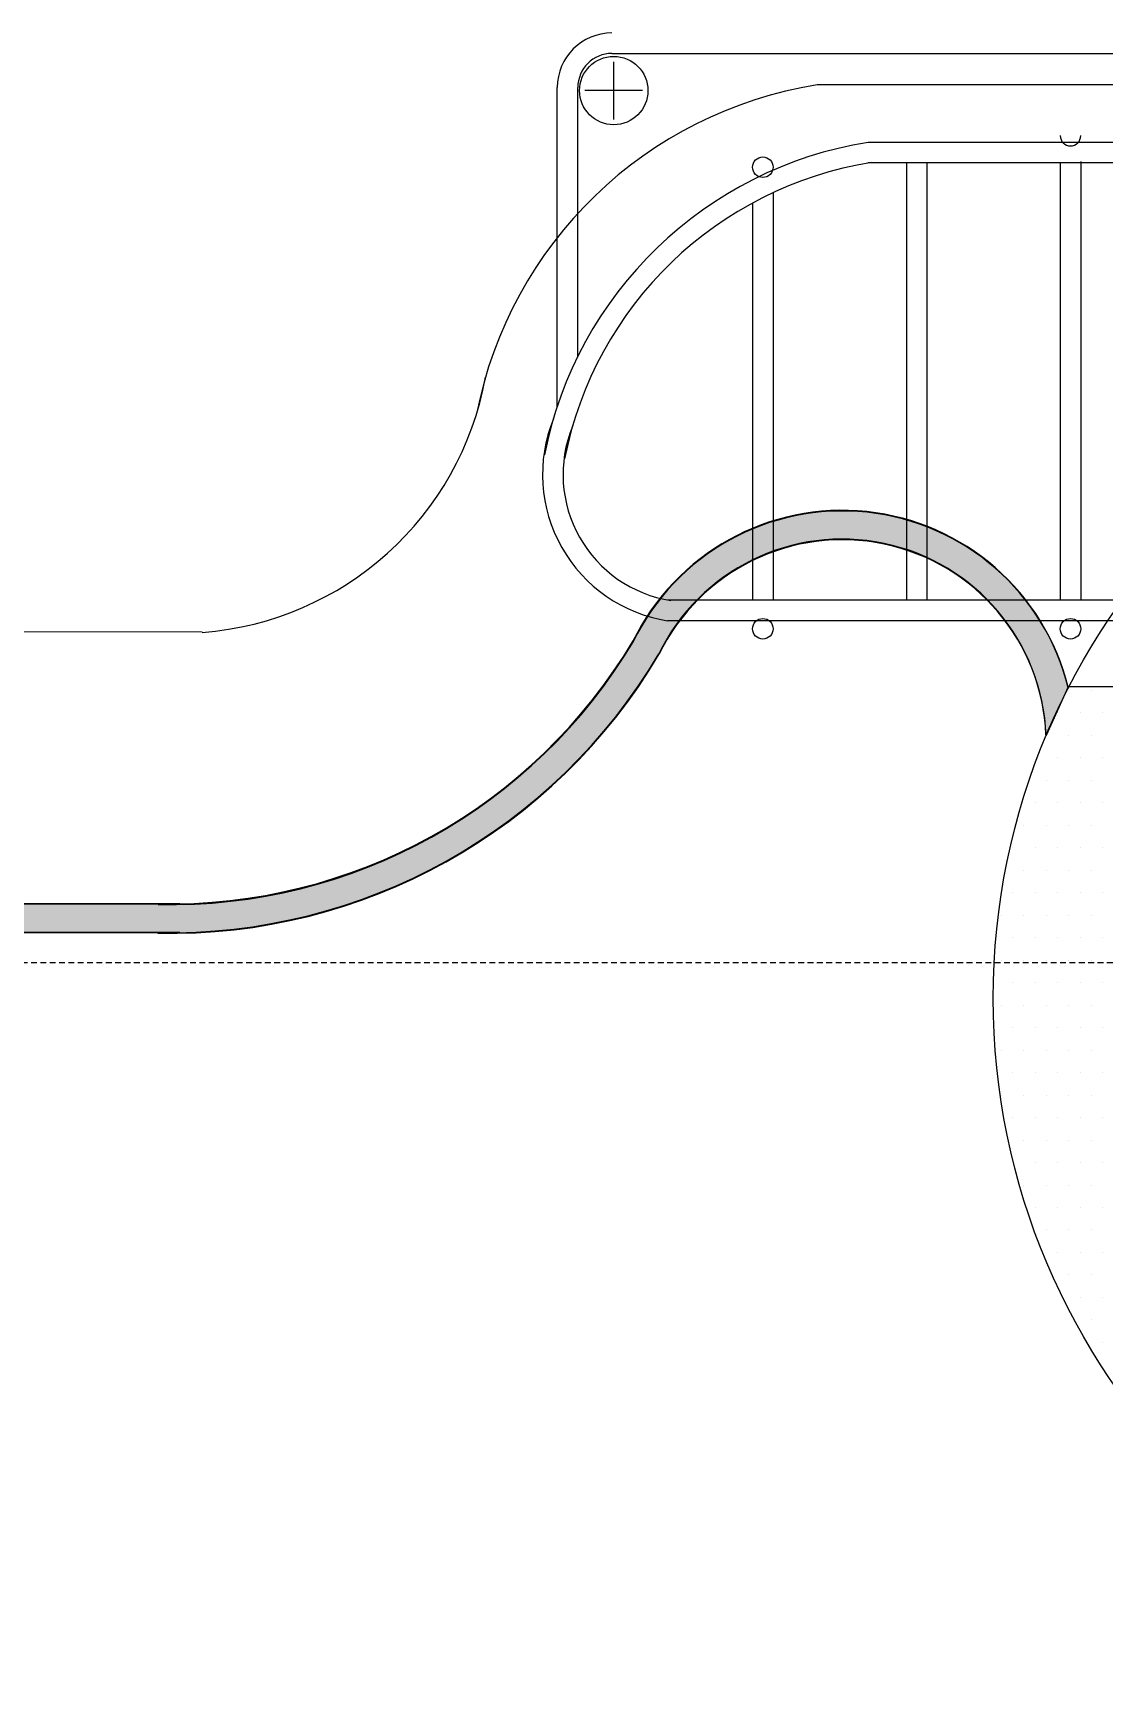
# Model space of a CAD drawing. Header units: inches. Extents: x 5877 to 13759, y 12099 to 29642.
# Drawn here: x 10806.7 to 10955.5, y 20807.5 to 21036.2 of the extents above; entities that cross this region are included whole.
import ezdxf

# ---------------------------------------------------------------- set-up
doc = ezdxf.new("R2010")
doc.units = ezdxf.units.IN
doc.header["$MEASUREMENT"] = 0
doc.linetypes.add('HID', pattern=[2.6, 1.6, -1])
doc.layers.add('A-FUR2', color=6, linetype='Continuous')

msp = doc.modelspace()

# ---------------------------------------------------------------- hatches: boundary and pattern name
at = {"layer": 'A-FUR2', "ltscale": 0.5}
msp.add_hatch(color=0, dxfattribs=at).paths.add_polyline_path([(10598.98, 20911.54), (10824.03, 20911.11, 0.271117), (10893.66, 20949.86, -0.780133), (10947.45, 20938.59), (10950.53, 20945.21, 0.701742), (10890.06, 20951.61, -0.259158), (10827.08, 20915.1), (10598.78, 20915.54, 0.198816), (10536.6, 20881.98), (10536.6, 20875.41, -0.213239)])

# ---------------------------------------------------------------- linework, layer by layer
at = {"color": 251}
for p, q in [((10950.53, 20945.21), (10947.45, 20938.59)), ((10827.08, 20915.1), (10598.78, 20915.54)), ((10827.08, 20911.1), (10598.77, 20911.54))]:
    msp.add_line(p, q, dxfattribs=at)
for centre, radius, start, end in [((10919.14, 20937.48), 32.33, 13.8456, 154.0813), ((10919.14, 20937.48), 28.33, 2.2454, 154.0813), ((10825.72, 20990.03), 74.94, 268.7391, 329.2146), ((10825.74, 20989.97), 78.88, 268.7577, 329.4345)]:
    msp.add_arc(centre, radius, start, end, dxfattribs=at)
at = {"layer": 'A-FUR2', "color": 0}
for p, q in [((10887.15, 21033.32), (11184.37, 21033.32)), ((10887.39, 21024.15), (10887.39, 21032.15)), ((10879.55, 20984.26), (10879.55, 21028.57)), ((10882.4, 20991.2), (10882.4, 21028.57)), ((10891.39, 21028.15), (10883.39, 21028.15)), ((11153.6, 21028.95), (10915.66, 21028.95)), ((11148.78, 21020.95), (10922.74, 21020.95)), ((11148.78, 21018.1), (10922.74, 21018.1)), ((10928.06, 21018.1), (10928.06, 20957.3)), ((10930.91, 21018.1), (10930.91, 20957.3)), ((10949.44, 21018.1), (10949.44, 20957.3)), ((10952.29, 21018.29), (10952.29, 20957.3)), ((10906.69, 21012.52), (10906.69, 20957.3)), ((10909.54, 21013.95), (10909.54, 20957.3)), ((11176.64, 20957.3), (10894.88, 20957.3)), ((11176.64, 20954.45), (10894.88, 20954.45)), ((11118.63, 20945.26), (10950.55, 20945.26)), ((10827.11, 20915.01), (10598.8, 20915.45)), ((10827.1, 20911.01), (10598.79, 20911.45))]:
    msp.add_line(p, q, dxfattribs=at)
at = {"layer": 'A-FUR2', "color": 251}
for p, q in [((10887.15, 21033.32), (11184.37, 21033.32)), ((10887.39, 21024.15), (10887.39, 21032.15)), ((10879.55, 20984.26), (10879.55, 21028.57)), ((10882.4, 20991.2), (10882.4, 21028.57)), ((10891.39, 21028.15), (10883.39, 21028.15)), ((11148.78, 21020.95), (10922.74, 21020.95)), ((11148.78, 21018.1), (10922.74, 21018.1)), ((10928.06, 21018.1), (10928.06, 20957.3)), ((10930.91, 21018.1), (10930.91, 20957.3)), ((10949.44, 21018.1), (10949.44, 20957.3)), ((10952.29, 21018.29), (10952.29, 20957.3)), ((10906.69, 21012.52), (10906.69, 20957.3)), ((10909.54, 21013.95), (10909.54, 20957.3)), ((11176.64, 20957.3), (10894.88, 20957.3)), ((11176.64, 20954.45), (10894.88, 20954.45))]:
    msp.add_line(p, q, dxfattribs=at)
at = {"layer": 'A-FUR2', "color": 0, "ltscale": 0.5}
for p, q in [((11153.6, 21028.95), (10915.66, 21028.95)), ((10830.22, 20952.85), (10601.92, 20953.28)), ((10950.55, 20945.26), (10947.47, 20938.49)), ((11118.63, 20945.26), (10950.55, 20945.26))]:
    msp.add_line(p, q, dxfattribs=at)
at = {"layer": 'A-FUR2', "color": 0, "linetype": 'Continuous', "ltscale": 0.5}
for p, q in [((10950.64, 20944.77), (10950.64, 20944.77)), ((10953.77, 20944.77), (10953.77, 20944.77)), ((10949.08, 20941.64), (10949.08, 20941.64)), ((10952.2, 20941.64), (10952.2, 20941.64)), ((10955.33, 20941.64), (10955.33, 20941.64)), ((10947.52, 20938.52), (10947.52, 20938.52)), ((10950.64, 20938.52), (10950.64, 20938.52)), ((10953.77, 20938.52), (10953.77, 20938.52)), ((10949.08, 20935.39), (10949.08, 20935.39)), ((10952.2, 20935.39), (10952.2, 20935.39)), ((10955.33, 20935.39), (10955.33, 20935.39)), ((10947.52, 20932.27), (10947.52, 20932.27)), ((10950.64, 20932.27), (10950.64, 20932.27)), ((10953.77, 20932.27), (10953.77, 20932.27)), ((10945.95, 20929.14), (10945.95, 20929.14)), ((10949.08, 20929.14), (10949.08, 20929.14)), ((10952.2, 20929.14), (10952.2, 20929.14)), ((10955.33, 20929.14), (10955.33, 20929.14)), ((10944.39, 20926.02), (10944.39, 20926.02)), ((10947.52, 20926.02), (10947.52, 20926.02)), ((10950.64, 20926.02), (10950.64, 20926.02)), ((10953.77, 20926.02), (10953.77, 20926.02)), ((10942.83, 20922.89), (10942.83, 20922.89)), ((10945.95, 20922.89), (10945.95, 20922.89)), ((10949.08, 20922.89), (10949.08, 20922.89)), ((10952.2, 20922.89), (10952.2, 20922.89)), ((10955.33, 20922.89), (10955.33, 20922.89)), ((10944.39, 20919.77), (10944.39, 20919.77)), ((10947.52, 20919.77), (10947.52, 20919.77)), ((10950.64, 20919.77), (10950.64, 20919.77)), ((10953.77, 20919.77), (10953.77, 20919.77)), ((10942.83, 20916.64), (10942.83, 20916.64)), ((10945.95, 20916.64), (10945.95, 20916.64)), ((10949.08, 20916.64), (10949.08, 20916.64)), ((10952.2, 20916.64), (10952.2, 20916.64)), ((10955.33, 20916.64), (10955.33, 20916.64)), ((10941.27, 20913.52), (10941.27, 20913.52)), ((10944.39, 20913.52), (10944.39, 20913.52)), ((10947.52, 20913.52), (10947.52, 20913.52)), ((10950.64, 20913.52), (10950.64, 20913.52)), ((10953.77, 20913.52), (10953.77, 20913.52)), ((10942.83, 20910.39), (10942.83, 20910.39)), ((10945.95, 20910.39), (10945.95, 20910.39)), ((10949.08, 20910.39), (10949.08, 20910.39)), ((10952.2, 20910.39), (10952.2, 20910.39)), ((10955.33, 20910.39), (10955.33, 20910.39)), ((10941.27, 20907.27), (10941.27, 20907.27)), ((10944.39, 20907.27), (10944.39, 20907.27)), ((10947.52, 20907.27), (10947.52, 20907.27)), ((10950.64, 20907.27), (10950.64, 20907.27)), ((10953.77, 20907.27), (10953.77, 20907.27)), ((10942.83, 20904.14), (10942.83, 20904.14)), ((10945.95, 20904.14), (10945.95, 20904.14)), ((10949.08, 20904.14), (10949.08, 20904.14)), ((10952.2, 20904.14), (10952.2, 20904.14)), ((10955.33, 20904.14), (10955.33, 20904.14)), ((10941.27, 20901.02), (10941.27, 20901.02)), ((10944.39, 20901.02), (10944.39, 20901.02)), ((10947.52, 20901.02), (10947.52, 20901.02)), ((10950.64, 20901.02), (10950.64, 20901.02)), ((10953.77, 20901.02), (10953.77, 20901.02)), ((10942.83, 20897.89), (10942.83, 20897.89)), ((10945.95, 20897.89), (10945.95, 20897.89)), ((10949.08, 20897.89), (10949.08, 20897.89)), ((10952.2, 20897.89), (10952.2, 20897.89)), ((10955.33, 20897.89), (10955.33, 20897.89)), ((10941.27, 20894.77), (10941.27, 20894.77)), ((10944.39, 20894.77), (10944.39, 20894.77)), ((10947.52, 20894.77), (10947.52, 20894.77)), ((10950.64, 20894.77), (10950.64, 20894.77)), ((10953.77, 20894.77), (10953.77, 20894.77)), ((10942.83, 20891.64), (10942.83, 20891.64)), ((10945.95, 20891.64), (10945.95, 20891.64)), ((10949.08, 20891.64), (10949.08, 20891.64)), ((10952.2, 20891.64), (10952.2, 20891.64)), ((10955.33, 20891.64), (10955.33, 20891.64)), ((10941.27, 20888.52), (10941.27, 20888.52)), ((10944.39, 20888.52), (10944.39, 20888.52)), ((10947.52, 20888.52), (10947.52, 20888.52)), ((10950.64, 20888.52), (10950.64, 20888.52)), ((10953.77, 20888.52), (10953.77, 20888.52)), ((10942.83, 20885.39), (10942.83, 20885.39)), ((10945.95, 20885.39), (10945.95, 20885.39)), ((10949.08, 20885.39), (10949.08, 20885.39)), ((10952.2, 20885.39), (10952.2, 20885.39)), ((10955.33, 20885.39), (10955.33, 20885.39)), ((10944.39, 20882.27), (10944.39, 20882.27)), ((10947.52, 20882.27), (10947.52, 20882.27)), ((10950.64, 20882.27), (10950.64, 20882.27)), ((10953.77, 20882.27), (10953.77, 20882.27)), ((10945.95, 20879.14), (10945.95, 20879.14)), ((10949.08, 20879.14), (10949.08, 20879.14)), ((10952.2, 20879.14), (10952.2, 20879.14)), ((10955.33, 20879.14), (10955.33, 20879.14)), ((10944.39, 20876.02), (10944.39, 20876.02)), ((10947.52, 20876.02), (10947.52, 20876.02)), ((10950.64, 20876.02), (10950.64, 20876.02)), ((10953.77, 20876.02), (10953.77, 20876.02)), ((10945.95, 20872.89), (10945.95, 20872.89)), ((10949.08, 20872.89), (10949.08, 20872.89)), ((10952.2, 20872.89), (10952.2, 20872.89)), ((10955.33, 20872.89), (10955.33, 20872.89)), ((10947.52, 20869.77), (10947.52, 20869.77)), ((10950.64, 20869.77), (10950.64, 20869.77)), ((10953.77, 20869.77), (10953.77, 20869.77)), ((10949.08, 20866.64), (10949.08, 20866.64)), ((10952.2, 20866.64), (10952.2, 20866.64)), ((10955.33, 20866.64), (10955.33, 20866.64)), ((10950.64, 20863.52), (10950.64, 20863.52)), ((10953.77, 20863.52), (10953.77, 20863.52)), ((10952.2, 20860.39), (10952.2, 20860.39)), ((10955.33, 20860.39), (10955.33, 20860.39)), ((10953.77, 20857.27), (10953.77, 20857.27)), ((10955.33, 20854.14), (10955.33, 20854.14))]:
    msp.add_line(p, q, dxfattribs=at)
at = {"layer": 'A-FUR2', "color": 0, "linetype": 'HID', "ltscale": 0.5}
msp.add_line((9823.63, 20906.95), (11663.63, 20906.95), dxfattribs=at)
at = {"layer": 'A-FUR2', "color": 0}
for centre, radius in [((10887.39, 21028.15), 4.75), ((10908.11, 21017.5), 1.43), ((10908.11, 20953.34), 1.43), ((10950.86, 20953.34), 1.43)]:
    msp.add_circle(centre, radius, dxfattribs=at)
at = {"layer": 'A-FUR2', "color": 251}
for centre, radius in [((10887.39, 21028.15), 4.75), ((10908.11, 21017.5), 1.43), ((10908.11, 20953.34), 1.43), ((10950.86, 20953.34), 1.43)]:
    msp.add_circle(centre, radius, dxfattribs=at)
at = {"layer": 'A-FUR2', "color": 0, "ltscale": 0.5}
msp.add_circle((11034.63, 20901.98), 94.5, dxfattribs=at)
at = {"layer": 'A-FUR2', "color": 0}
for centre, radius, start, end in [((10887.15, 21028.57), 7.6, 90, 180), ((10887.15, 21028.57), 4.75, 90, 180), ((10950.86, 21021.89), 1.43, 180, 0), ((10931.38, 20967.01), 54.63, 99.1012, 168.9098), ((10931.38, 20967.01), 51.78, 99.1012, 168.9098), ((10898.09, 20974.79), 20.59, 157.943, 261.035), ((10898.09, 20974.79), 17.74, 157.943, 261.035), ((10919.16, 20937.38), 32.33, 13.8456, 154.0813), ((10919.16, 20937.38), 28.33, 2.2454, 154.0813), ((10825.75, 20989.93), 74.94, 268.7391, 329.2146), ((10825.76, 20989.88), 78.88, 268.7577, 329.4345)]:
    msp.add_arc(centre, radius, start, end, dxfattribs=at)
at = {"layer": 'A-FUR2', "color": 251}
for centre, radius, start, end in [((10887.15, 21028.57), 7.6, 90, 180), ((10887.15, 21028.57), 4.75, 90, 180), ((10950.86, 21021.89), 1.43, 180, 0), ((10931.38, 20967.01), 54.63, 99.1012, 168.9098), ((10931.38, 20967.01), 51.78, 99.1012, 168.9098), ((10898.09, 20974.79), 20.59, 157.943, 261.035), ((10898.09, 20974.79), 17.74, 157.943, 261.035)]:
    msp.add_arc(centre, radius, start, end, dxfattribs=at)
at = {"layer": 'A-FUR2', "color": 0, "ltscale": 0.5}
for centre, radius, start, end in [((10924.76, 20972.18), 57.5, 99.1012, 168.9098), ((10826.98, 20996), 43.28, 274.3013, 349.7664)]:
    msp.add_arc(centre, radius, start, end, dxfattribs=at)

doc.saveas('drawing.dxf')
